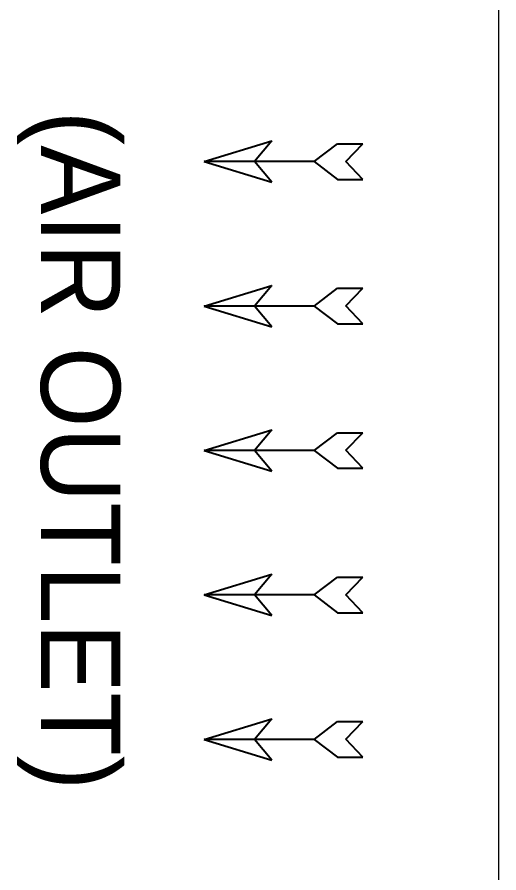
# Model space of a CAD drawing. Header units: millimetres. Extents: x 7627 to 39890, y 4589 to 27403.
# Drawn here: x 16904 to 18071, y 13328 to 15402 of the extents above; entities that cross this region are included whole.
import ezdxf
from ezdxf.enums import TextEntityAlignment as Align

# ---------------------------------------------------------------- set-up
doc = ezdxf.new("R2010")
doc.units = ezdxf.units.MM
doc.layers.add('냉각탑_dim', color=1, linetype='Continuous')
doc.layers.add('냉각탑_text', color=3, linetype='Continuous')
doc.styles.add('돋움', font='Dotum.ttf')

# ---------------------------------------------------------------- blocks, each defined once
blk = doc.blocks.new('화살표 IN OUT')
at = {"layer": '냉각탑_dim'}
for p, q in [((-322.7, 43), (-383.9, 43)), ((-343.1, 0.5), (-383.9, 43)), ((-266.4, 0), (-322.7, 43)), ((-163.5, 50), (-121.5, 0)), ((0, 0), (-163.5, 50)), ((-383.9, -43), (-343.1, 0.5)), ((-266.4, 0), (-322.7, -43)), ((-266.4, 0), (0, 0)), ((-163.5, -50), (-121.5, 0)), ((0, 0), (-163.5, -50)), ((-322.7, -43), (-383.9, -43))]:
    blk.add_line(p, q, dxfattribs=at)
blk = doc.blocks.new('1')
at = {"lineweight": 5}
blk.add_line((18071, 12629.1), (18071, 16110.3), dxfattribs=at)

msp = doc.modelspace()

# ---------------------------------------------------------------- block references
msp.add_blockref('1', (0, 0))
at = {"layer": '냉각탑_dim', "xscale": -1}
for p in [(17357.4, 15052), (17357.4, 14702), (17357.4, 14352), (17357.4, 14002), (17357.4, 13652)]:
    msp.add_blockref('화살표 IN OUT', p, dxfattribs=at)

# ---------------------------------------------------------------- texts
at = {"layer": '냉각탑_text', "style": '돋움'}
msp.add_text('(AIR OUTLET)', height=192, rotation=270, dxfattribs=at).set_placement((17057.9, 14352), align=Align.MIDDLE_CENTER)

doc.saveas('drawing.dxf')
